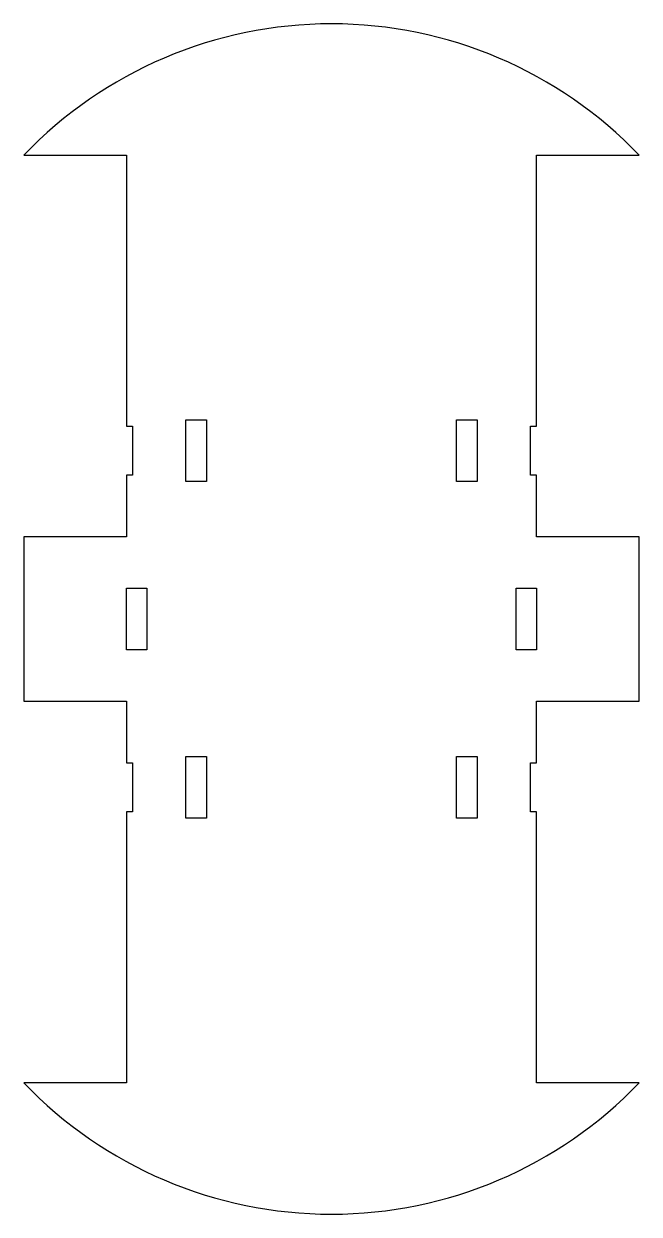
# Model space of a CAD drawing. Header units: millimetres. Extents: x -75 to 75, y -145 to 145.
import ezdxf

# ---------------------------------------------------------------- set-up
doc = ezdxf.new("R2010")
doc.units = ezdxf.units.MM
doc.layers.get('0').update_dxf_attribs({"linetype": 'CONTINUOUS'})

msp = doc.modelspace()

# ---------------------------------------------------------------- linework, layer by layer
msp.add_lwpolyline([(-75, 20), (-75, -20), (-50, -20), (-50, -35), (-48.5, -35), (-48.5, -47), (-50, -47), (-50, -113), (-75, -113, 0.426667), (75, -113), (50, -113), (50, -47), (48.5, -47), (48.5, -35), (50, -35), (50, -20), (75, -20), (75, 20), (50, 20), (50, 35), (48.5, 35), (48.5, 47), (50, 47), (50, 113), (75, 113, 0.426667), (-75, 113), (-50, 113), (-50, 47), (-48.5, 47), (-48.5, 35), (-50, 35), (-50, 20)], format="xyb", close=True)
for points in [[(-30.5, 48.5), (-30.5, 33.5), (-35.5, 33.5), (-35.5, 48.5)], [(30.5, 48.5), (35.5, 48.5), (35.5, 33.5), (30.5, 33.5)], [(-50, -7.5), (-50, 7.5), (-45, 7.5), (-45, -7.5)], [(45, 7.5), (50, 7.5), (50, -7.5), (45, -7.5)], [(-30.5, -48.5), (-35.5, -48.5), (-35.5, -33.5), (-30.5, -33.5)], [(30.5, -33.5), (35.5, -33.5), (35.5, -48.5), (30.5, -48.5)]]:
    msp.add_lwpolyline(points, close=True)

doc.saveas('drawing.dxf')
